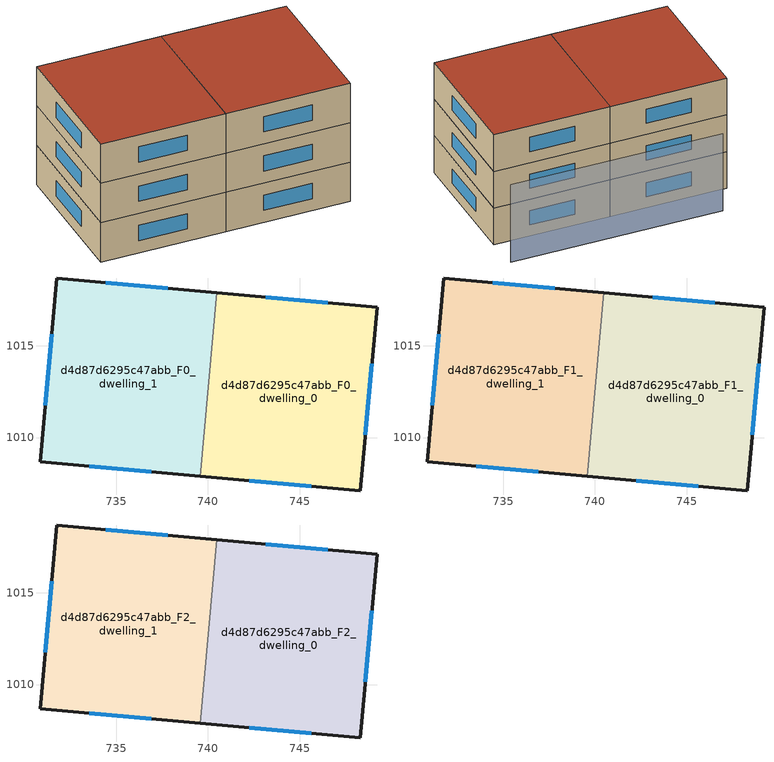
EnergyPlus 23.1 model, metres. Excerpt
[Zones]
d4d87d6295c47abb_F0_dwelling_0
 floor ground (EU_floor_Construction): 749.22,1017.1 748.31,1007.09 739.57,1007.89 740.48,1017.9 z0
 wall outside (EU_wall_Construction): 739.57,1007.89 748.31,1007.09 749.22,1017.1 740.48,1017.9 z0:3
 wall to d4d87d6295c47abb_F0_dwelling_1 (EU_wall_Construction): 740.48,1017.9 739.57,1007.89 z0:3
 window (EU_Window_Construction): 746.55,1017.35 743.16,1017.66 / 748.59,1010.16 748.95,1014.04 / 742.25,1007.65 745.63,1007.34 z0.92:2.08
d4d87d6295c47abb_F0_dwelling_1
 floor ground (EU_floor_Construction): 740.48,1017.9 739.57,1007.89 730.83,1008.69 731.74,1018.7 z0
 wall outside (EU_wall_Construction): 740.48,1017.9 731.74,1018.7 730.83,1008.69 739.57,1007.89 z0:3
 window (EU_Window_Construction): 731.46,1015.63 731.11,1011.75 / 737.81,1018.15 734.42,1018.45 / 733.51,1008.44 736.89,1008.13 z0.92:2.08
d4d87d6295c47abb_F1_dwelling_0
 floor to d4d87d6295c47abb_F0_dwelling_0 (EU_floor_Construction): 749.22,1017.1 748.31,1007.09 739.57,1007.89 740.48,1017.9 z3
 wall outside (EU_wall_Construction): 739.57,1007.89 748.31,1007.09 749.22,1017.1 740.48,1017.9 z3:6
 wall to d4d87d6295c47abb_F1_dwelling_1 (EU_wall_Construction): 740.48,1017.9 739.57,1007.89 z3:6
 window (EU_Window_Construction): 746.55,1017.35 743.16,1017.66 / 748.59,1010.16 748.95,1014.04 / 742.25,1007.65 745.63,1007.34 z3.92:5.08
d4d87d6295c47abb_F1_dwelling_1
 floor to d4d87d6295c47abb_F0_dwelling_1 (EU_floor_Construction): 740.48,1017.9 739.57,1007.89 730.83,1008.69 731.74,1018.7 z3
 wall outside (EU_wall_Construction): 740.48,1017.9 731.74,1018.7 730.83,1008.69 739.57,1007.89 z3:6
 window (EU_Window_Construction): 731.46,1015.63 731.11,1011.75 / 737.81,1018.15 734.42,1018.45 / 733.51,1008.44 736.89,1008.13 z3.92:5.08
d4d87d6295c47abb_F2_dwelling_0
 floor to d4d87d6295c47abb_F1_dwelling_0 (EU_floor_Construction): 749.22,1017.1 748.31,1007.09 739.57,1007.89 740.48,1017.9 z6
 wall outside (EU_wall_Construction): 739.57,1007.89 748.31,1007.09 749.22,1017.1 740.48,1017.9 z6:9
 wall to d4d87d6295c47abb_F2_dwelling_1 (EU_wall_Construction): 740.48,1017.9 739.57,1007.89 z6:9
 window (EU_Window_Construction): 746.55,1017.35 743.16,1017.66 / 748.59,1010.16 748.95,1014.04 / 742.25,1007.65 745.63,1007.34 z6.92:8.08
 roof outside (EU_roof_Construction): 748.31,1007.09 749.22,1017.1 740.48,1017.9 739.57,1007.89 z9
d4d87d6295c47abb_F2_dwelling_1
 floor to d4d87d6295c47abb_F1_dwelling_1 (EU_floor_Construction): 740.48,1017.9 739.57,1007.89 730.83,1008.69 731.74,1018.7 z6
 wall outside (EU_wall_Construction): 740.48,1017.9 731.74,1018.7 730.83,1008.69 739.57,1007.89 z6:9
 window (EU_Window_Construction): 731.46,1015.63 731.11,1011.75 / 737.81,1018.15 734.42,1018.45 / 733.51,1008.44 736.89,1008.13 z6.92:8.08
 roof outside (EU_roof_Construction): 739.57,1007.89 740.48,1017.9 731.74,1018.7 730.83,1008.69 z9
shading: 749.28,1019.57 733.37,1021.02 z0:6.3
[Building]
EU S2 Campaign: North Axis=0; Terrain=City; Solar Distribution=FullExterior
[Site:Location]
Cape.Town.Intl.AP: Latitude=-33.965; Longitude=18.602; Time Zone=2; Elevation=46
[SizingPeriod:WeatherFileDays]
AnnualSizingPeriod: Begin Month=1; Begin Day of Month=1; End Month=12; End Day of Month=31; Day of Week for Start Day=Monday; Use Weather File Daylight Saving Period=No; Use Weather File Rain and Snow Indicators=No
[MATERIAL]
EU_InternalMass_Material: Roughness=MediumRough; Thickness=0.1; Conductivity=1; Density=1800; Specific Heat=900; Thermal Absorptance=0.9; Solar Absorptance=0.7; Visible Absorptance=0.7
[MATERIAL:NOMASS] Roughness=MediumRough; Thermal Absorptance=0.9; Solar Absorptance=0.7; Visible Absorptance=0.7
Name | Thermal Resistance
EU_wall_NoMass | 0.443251
EU_roof_NoMass | 0.403317
EU_floor_NoMass | 0.599929
[WINDOWMATERIAL:SIMPLEGLAZINGSYSTEM]
EU_Window_SimpleGlazing: UFactor=4.90254; Solar Heat Gain Coefficient=0.85; Visible Transmittance=0.85
[CONSTRUCTION]
EU_wall_Construction: EU_wall_NoMass
EU_roof_Construction: EU_roof_NoMass
EU_floor_Construction: EU_floor_NoMass
EU_Window_Construction: EU_Window_SimpleGlazing
EU_InternalMass_Construction: EU_InternalMass_Material
[ZONE] Type=1; Multiplier=1; Ceiling Height=autocalculate; Floor Area=autocalculate; Part of Total Floor Area=Yes
Name | Volume
d4d87d6295c47abb_F0_dwelling_0 | 264.705
d4d87d6295c47abb_F1_dwelling_0; d4d87d6295c47abb_F2_dwelling_0 | 264.704
d4d87d6295c47abb_F0_dwelling_1; d4d87d6295c47abb_F1_dwelling_1; d4d87d6295c47abb_F2_dwelling_1 | 264.671
[INTERNALMASS] Construction=EU_InternalMass_Construction
Name | Zone or ZoneList | Surface Area
d4d87d6295c47abb_F0_dwelling_0_EU_InternalMass | d4d87d6295c47abb_F0_dwelling_0 | 88.2347
d4d87d6295c47abb_F0_dwelling_1_EU_InternalMass | d4d87d6295c47abb_F0_dwelling_1 | 88.2238
d4d87d6295c47abb_F1_dwelling_0_EU_InternalMass | d4d87d6295c47abb_F1_dwelling_0 | 88.2347
d4d87d6295c47abb_F1_dwelling_1_EU_InternalMass | d4d87d6295c47abb_F1_dwelling_1 | 88.2238
d4d87d6295c47abb_F2_dwelling_0_EU_InternalMass | d4d87d6295c47abb_F2_dwelling_0 | 88.2347
d4d87d6295c47abb_F2_dwelling_1_EU_InternalMass | d4d87d6295c47abb_F2_dwelling_1 | 88.2238
[OTHEREQUIPMENT] Fuel Type=Electricity; Design Level Calculation Method=Watts/Area; Power per Zone Floor Area=1; Fraction Latent=0; Fraction Radiant=0; Fraction Lost=0; Carbon Dioxide Generation Rate=0; EndUse Subcategory=EU_Step8_InternalGains
Name | Zone or ZoneList or Space or SpaceList | Schedule
EU_Step8_InternalGain_d4d87d6295c47abb_F0_dwelling_0_f000 | d4d87d6295c47abb_F0_dwelling_0 | EU_Step8_GainSchedule_d4d87d6295c47abb_F0_dwelling_0_f000
EU_Step8_InternalGain_d4d87d6295c47abb_F0_dwelling_1_f000 | d4d87d6295c47abb_F0_dwelling_1 | EU_Step8_GainSchedule_d4d87d6295c47abb_F0_dwelling_1_f000
EU_Step8_InternalGain_d4d87d6295c47abb_F1_dwelling_0_f000 | d4d87d6295c47abb_F1_dwelling_0 | EU_Step8_GainSchedule_d4d87d6295c47abb_F1_dwelling_0_f000
EU_Step8_InternalGain_d4d87d6295c47abb_F1_dwelling_1_f000 | d4d87d6295c47abb_F1_dwelling_1 | EU_Step8_GainSchedule_d4d87d6295c47abb_F1_dwelling_1_f000
EU_Step8_InternalGain_d4d87d6295c47abb_F2_dwelling_0_f000 | d4d87d6295c47abb_F2_dwelling_0 | EU_Step8_GainSchedule_d4d87d6295c47abb_F2_dwelling_0_f000
EU_Step8_InternalGain_d4d87d6295c47abb_F2_dwelling_1_f000 | d4d87d6295c47abb_F2_dwelling_1 | EU_Step8_GainSchedule_d4d87d6295c47abb_F2_dwelling_1_f000
[ZONEVENTILATION:DESIGNFLOWRATE] Schedule=EU_AlwaysOn; Design Flow Rate Calculation Method=AirChanges/Hour; Air Changes per Hour=0.713097; Ventilation Type=Natural; Fan Pressure Rise=0; Fan Total Efficiency=1; Constant Term Coefficient=1; Temperature Term Coefficient=0; Velocity Term Coefficient=0; Velocity Squared Term Coefficient=0; Minimum Indoor Temperature=-100; Maximum Indoor Temperature=100; Delta Temperature=-100; Minimum Outdoor Temperature=-100; Maximum Outdoor Temperature=100; Maximum Wind Speed=40
Name | Zone or ZoneList or Space or SpaceList
EU_ConstantAir_d4d87d6295c47abb_F0_dwelling_0 | d4d87d6295c47abb_F0_dwelling_0
EU_ConstantAir_d4d87d6295c47abb_F0_dwelling_1 | d4d87d6295c47abb_F0_dwelling_1
EU_ConstantAir_d4d87d6295c47abb_F1_dwelling_0 | d4d87d6295c47abb_F1_dwelling_0
EU_ConstantAir_d4d87d6295c47abb_F1_dwelling_1 | d4d87d6295c47abb_F1_dwelling_1
EU_ConstantAir_d4d87d6295c47abb_F2_dwelling_0 | d4d87d6295c47abb_F2_dwelling_0
EU_ConstantAir_d4d87d6295c47abb_F2_dwelling_1 | d4d87d6295c47abb_F2_dwelling_1
[HVACTEMPLATE:THERMOSTAT] Constant Heating Setpoint=20; Constant Cooling Setpoint=50
EU_HeatOnly_d4d87d6295c47abb_F0_dwelling_0; EU_HeatOnly_d4d87d6295c47abb_F0_dwelling_1; EU_HeatOnly_d4d87d6295c47abb_F1_dwelling_0; EU_HeatOnly_d4d87d6295c47abb_F1_dwelling_1; EU_HeatOnly_d4d87d6295c47abb_F2_dwelling_0; EU_HeatOnly_d4d87d6295c47abb_F2_dwelling_1
[HVACTEMPLATE:ZONE:IDEALLOADSAIRSYSTEM] System Availability Schedule=EU_AlwaysOn; Maximum Heating Supply Air Temperature=50; Minimum Cooling Supply Air Temperature=13; Maximum Heating Supply Air Humidity Ratio=0.0156; Minimum Cooling Supply Air Humidity Ratio=0.0077; Heating Limit=NoLimit; Cooling Limit=NoLimit; Heating Availability Schedule=EU_AlwaysOn; Cooling Availability Schedule=EU_CoolingOff; Dehumidification Control Type=ConstantSensibleHeatRatio; Cooling Sensible Heat Ratio=0.7; Dehumidification Setpoint=60; Humidification Control Type=None; Humidification Setpoint=30; Outdoor Air Method=None; Outdoor Air Flow Rate per Person=0.00944; Outdoor Air Flow Rate per Zone Floor Area=0; Outdoor Air Flow Rate per Zone=0; Demand Controlled Ventilation Type=None; Outdoor Air Economizer Type=NoEconomizer; Heat Recovery Type=None; Sensible Heat Recovery Effectiveness=0.7; Latent Heat Recovery Effectiveness=0.65
Name | Template Thermostat
d4d87d6295c47abb_F0_dwelling_0 | EU_HeatOnly_d4d87d6295c47abb_F0_dwelling_0
d4d87d6295c47abb_F0_dwelling_1 | EU_HeatOnly_d4d87d6295c47abb_F0_dwelling_1
d4d87d6295c47abb_F1_dwelling_0 | EU_HeatOnly_d4d87d6295c47abb_F1_dwelling_0
d4d87d6295c47abb_F1_dwelling_1 | EU_HeatOnly_d4d87d6295c47abb_F1_dwelling_1
d4d87d6295c47abb_F2_dwelling_0 | EU_HeatOnly_d4d87d6295c47abb_F2_dwelling_0
d4d87d6295c47abb_F2_dwelling_1 | EU_HeatOnly_d4d87d6295c47abb_F2_dwelling_1
[SIZING:ZONE] Zone Cooling Design Supply Air Temperature Input Method=SupplyAirTemperature; Zone Cooling Design Supply Air Temperature=13; Zone Heating Design Supply Air Temperature Input Method=SupplyAirTemperature; Zone Heating Design Supply Air Temperature=50; Zone Cooling Design Supply Air Humidity Ratio=0.008; Zone Heating Design Supply Air Humidity Ratio=0.008; Cooling Design Air Flow Method=DesignDay; Cooling Design Air Flow Rate=0; Cooling Minimum Air Flow per Zone Floor Area=0.000762; Cooling Minimum Air Flow=0; Cooling Minimum Air Flow Fraction=0.2; Heating Design Air Flow Method=DesignDay; Heating Design Air Flow Rate=0; Heating Maximum Air Flow per Zone Floor Area=0.002032; Heating Maximum Air Flow=0.141576; Heating Maximum Air Flow Fraction=0.3; Account for Dedicated Outdoor Air System=No; Dedicated Outdoor Air System Control Strategy=NeutralSupplyAir; Dedicated Outdoor Air Low Setpoint Temperature for Design=autosize; Dedicated Outdoor Air High Setpoint Temperature for Design=autosize; Zone Load Sizing Method=Sensible Load Only No Latent Load; Zone Latent Cooling Design Supply Air Humidity Ratio Input Method=HumidityRatioDifference; Zone Cooling Design Supply Air Humidity Ratio Difference=0.005; Zone Latent Heating Design Supply Air Humidity Ratio Input Method=HumidityRatioDifference; Zone Humidification Design Supply Air Humidity Ratio Difference=0.005
d4d87d6295c47abb_F0_dwelling_0; d4d87d6295c47abb_F0_dwelling_1; d4d87d6295c47abb_F1_dwelling_0; d4d87d6295c47abb_F1_dwelling_1; d4d87d6295c47abb_F2_dwelling_0; d4d87d6295c47abb_F2_dwelling_1
[SCHEDULE:CONSTANT]
Name | Hourly Value
EU_AlwaysOn | 1
EU_CoolingOff | 0
[SCHEDULE:FILE] Column Number=1; Rows to Skip at Top=0; Number of Hours of Data=8760; Column Separator=Comma; Interpolate to Timestep=No; Minutes per Item=60; Adjust Schedule for Daylight Savings=Yes
Name | File
EU_Step8_GainSchedule_d4d87d6295c47abb_F0_dwelling_0_f000 | ../../schedules/d4d87d6295c47abb/d4d87d6295c47abb_F0_dwelling_0_f000_gain.csv
EU_Step8_GainSchedule_d4d87d6295c47abb_F0_dwelling_1_f000 | ../../schedules/d4d87d6295c47abb/d4d87d6295c47abb_F0_dwelling_1_f000_gain.csv
EU_Step8_GainSchedule_d4d87d6295c47abb_F1_dwelling_0_f000 | ../../schedules/d4d87d6295c47abb/d4d87d6295c47abb_F1_dwelling_0_f000_gain.csv
EU_Step8_GainSchedule_d4d87d6295c47abb_F1_dwelling_1_f000 | ../../schedules/d4d87d6295c47abb/d4d87d6295c47abb_F1_dwelling_1_f000_gain.csv
EU_Step8_GainSchedule_d4d87d6295c47abb_F2_dwelling_0_f000 | ../../schedules/d4d87d6295c47abb/d4d87d6295c47abb_F2_dwelling_0_f000_gain.csv
EU_Step8_GainSchedule_d4d87d6295c47abb_F2_dwelling_1_f000 | ../../schedules/d4d87d6295c47abb/d4d87d6295c47abb_F2_dwelling_1_f000_gain.csv
